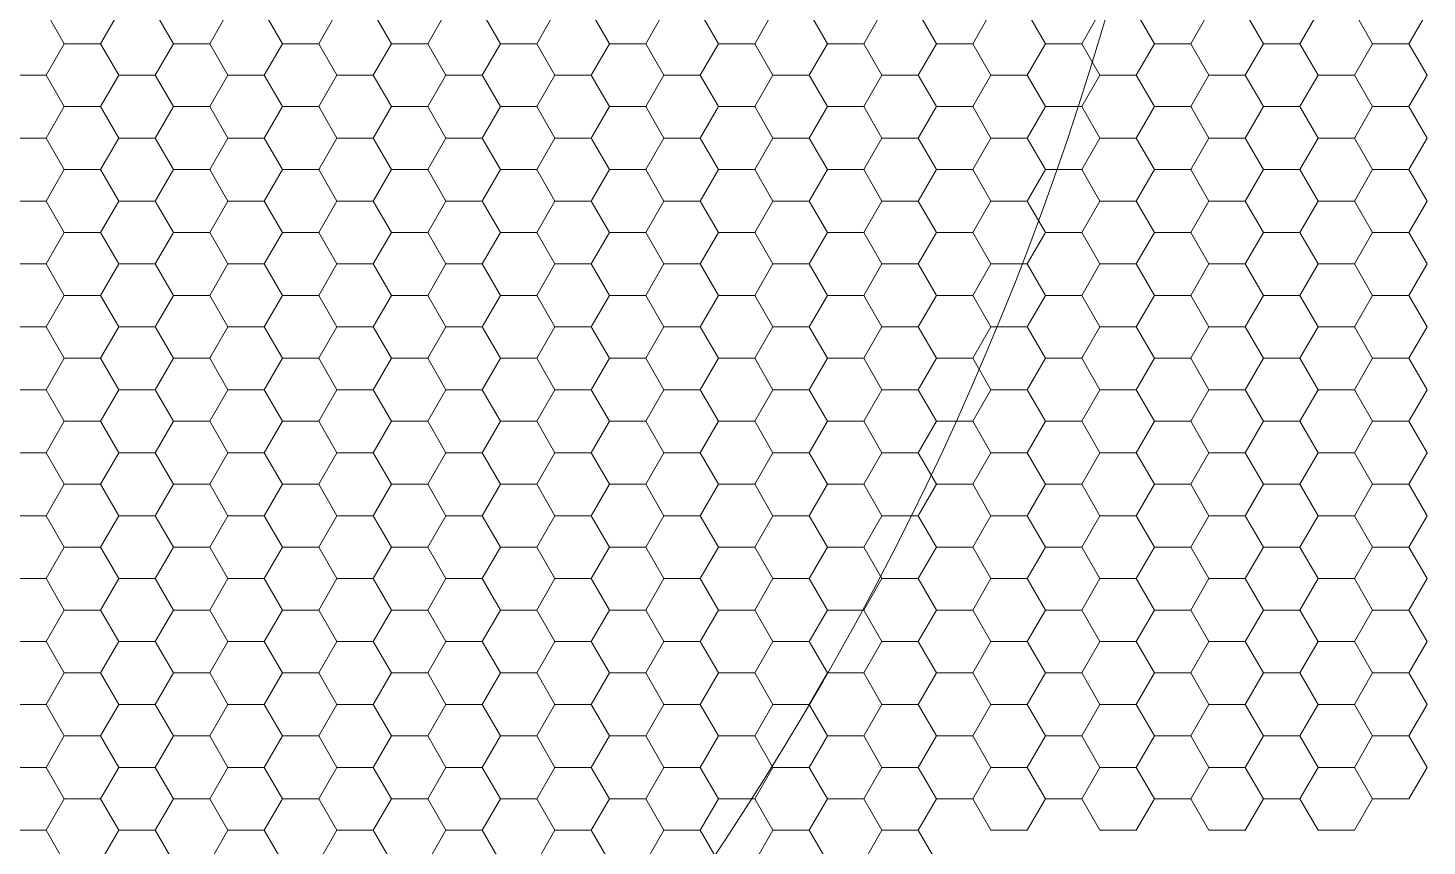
# Model space of a CAD drawing. Header units: inches. Extents: x 59 to 241, y -1 to 185.
# Drawn here: x 201 to 239.5, y 40.27 to 62.79 of the extents above; entities that cross this region are included whole.
import ezdxf

# ---------------------------------------------------------------- set-up
doc = ezdxf.new("R2010")
doc.units = ezdxf.units.IN
doc.header["$MEASUREMENT"] = 0
doc.layers.get('0').update_dxf_attribs({"lineweight": 0})

msp = doc.modelspace()

# ---------------------------------------------------------------- linework, layer by layer
at = {"color": 251, "linetype": 'Continuous', "lineweight": 0, "flags": 128}
for points in [[(203, 64.086), (202, 64.086), (201.5, 63.22), (202, 62.354), (203, 62.354), (203.5, 63.22)], [(206, 64.086), (205, 64.086), (204.5, 63.22), (205, 62.354), (206, 62.354), (206.5, 63.22)], [(209, 64.086), (208, 64.086), (207.5, 63.22), (208, 62.354), (209, 62.354), (209.5, 63.22)], [(212, 64.086), (211, 64.086), (210.5, 63.22), (211, 62.354), (212, 62.354), (212.5, 63.22)], [(215, 64.086), (214, 64.086), (213.5, 63.22), (214, 62.354), (215, 62.354), (215.5, 63.22)], [(218, 64.086), (217, 64.086), (216.5, 63.22), (217, 62.354), (218, 62.354), (218.5, 63.22)], [(221, 64.086), (220, 64.086), (219.5, 63.22), (220, 62.354), (221, 62.354), (221.5, 63.22)], [(224, 64.086), (223, 64.086), (222.5, 63.22), (223, 62.354), (224, 62.354), (224.5, 63.22)], [(227, 64.086), (226, 64.086), (225.5, 63.22), (226, 62.354), (227, 62.354), (227.5, 63.22)], [(230, 64.086), (229, 64.086), (228.5, 63.22), (229, 62.354), (230, 62.354), (230.5, 63.22)], [(233, 64.086), (232, 64.086), (231.5, 63.22), (232, 62.354), (233, 62.354), (233.5, 63.22)], [(236, 64.086), (235, 64.086), (234.5, 63.22), (235, 62.354), (236, 62.354), (236.5, 63.22)], [(239, 64.086), (238, 64.086), (237.5, 63.22), (238, 62.354), (239, 62.354), (239.5, 63.22)], [(201.5, 63.22), (200.5, 63.22), (200, 62.354), (200.5, 61.488), (201.5, 61.488), (202, 62.354)], [(204.5, 63.22), (203.5, 63.22), (203, 62.354), (203.5, 61.488), (204.5, 61.488), (205, 62.354)], [(207.5, 63.22), (206.5, 63.22), (206, 62.354), (206.5, 61.488), (207.5, 61.488), (208, 62.354)], [(210.5, 63.22), (209.5, 63.22), (209, 62.354), (209.5, 61.488), (210.5, 61.488), (211, 62.354)], [(213.5, 63.22), (212.5, 63.22), (212, 62.354), (212.5, 61.488), (213.5, 61.488), (214, 62.354)], [(216.5, 63.22), (215.5, 63.22), (215, 62.354), (215.5, 61.488), (216.5, 61.488), (217, 62.354)], [(219.5, 63.22), (218.5, 63.22), (218, 62.354), (218.5, 61.488), (219.5, 61.488), (220, 62.354)], [(222.5, 63.22), (221.5, 63.22), (221, 62.354), (221.5, 61.488), (222.5, 61.488), (223, 62.354)], [(225.5, 63.22), (224.5, 63.22), (224, 62.354), (224.5, 61.488), (225.5, 61.488), (226, 62.354)], [(228.5, 63.22), (227.5, 63.22), (227, 62.354), (227.5, 61.488), (228.5, 61.488), (229, 62.354)], [(231.5, 63.22), (230.5, 63.22), (230, 62.354), (230.5, 61.488), (231.5, 61.488), (232, 62.354)], [(234.5, 63.22), (233.5, 63.22), (233, 62.354), (233.5, 61.488), (234.5, 61.488), (235, 62.354)], [(237.5, 63.22), (236.5, 63.22), (236, 62.354), (236.5, 61.488), (237.5, 61.488), (238, 62.354)], [(203, 62.354), (202, 62.354), (201.5, 61.488), (202, 60.622), (203, 60.622), (203.5, 61.488)], [(206, 62.354), (205, 62.354), (204.5, 61.488), (205, 60.622), (206, 60.622), (206.5, 61.488)], [(209, 62.354), (208, 62.354), (207.5, 61.488), (208, 60.622), (209, 60.622), (209.5, 61.488)], [(212, 62.354), (211, 62.354), (210.5, 61.488), (211, 60.622), (212, 60.622), (212.5, 61.488)], [(215, 62.354), (214, 62.354), (213.5, 61.488), (214, 60.622), (215, 60.622), (215.5, 61.488)], [(218, 62.354), (217, 62.354), (216.5, 61.488), (217, 60.622), (218, 60.622), (218.5, 61.488)], [(221, 62.354), (220, 62.354), (219.5, 61.488), (220, 60.622), (221, 60.622), (221.5, 61.488)], [(224, 62.354), (223, 62.354), (222.5, 61.488), (223, 60.622), (224, 60.622), (224.5, 61.488)], [(227, 62.354), (226, 62.354), (225.5, 61.488), (226, 60.622), (227, 60.622), (227.5, 61.488)], [(230, 62.354), (229, 62.354), (228.5, 61.488), (229, 60.622), (230, 60.622), (230.5, 61.488)], [(233, 62.354), (232, 62.354), (231.5, 61.488), (232, 60.622), (233, 60.622), (233.5, 61.488)], [(236, 62.354), (235, 62.354), (234.5, 61.488), (235, 60.622), (236, 60.622), (236.5, 61.488)], [(239, 62.354), (238, 62.354), (237.5, 61.488), (238, 60.622), (239, 60.622), (239.5, 61.488)], [(201.5, 61.488), (200.5, 61.488), (200, 60.622), (200.5, 59.756), (201.5, 59.756), (202, 60.622)], [(204.5, 61.488), (203.5, 61.488), (203, 60.622), (203.5, 59.756), (204.5, 59.756), (205, 60.622)], [(207.5, 61.488), (206.5, 61.488), (206, 60.622), (206.5, 59.756), (207.5, 59.756), (208, 60.622)], [(210.5, 61.488), (209.5, 61.488), (209, 60.622), (209.5, 59.756), (210.5, 59.756), (211, 60.622)], [(213.5, 61.488), (212.5, 61.488), (212, 60.622), (212.5, 59.756), (213.5, 59.756), (214, 60.622)], [(216.5, 61.488), (215.5, 61.488), (215, 60.622), (215.5, 59.756), (216.5, 59.756), (217, 60.622)], [(219.5, 61.488), (218.5, 61.488), (218, 60.622), (218.5, 59.756), (219.5, 59.756), (220, 60.622)], [(222.5, 61.488), (221.5, 61.488), (221, 60.622), (221.5, 59.756), (222.5, 59.756), (223, 60.622)], [(225.5, 61.488), (224.5, 61.488), (224, 60.622), (224.5, 59.756), (225.5, 59.756), (226, 60.622)], [(228.5, 61.488), (227.5, 61.488), (227, 60.622), (227.5, 59.756), (228.5, 59.756), (229, 60.622)], [(231.5, 61.488), (230.5, 61.488), (230, 60.622), (230.5, 59.756), (231.5, 59.756), (232, 60.622)], [(234.5, 61.488), (233.5, 61.488), (233, 60.622), (233.5, 59.756), (234.5, 59.756), (235, 60.622)], [(237.5, 61.488), (236.5, 61.488), (236, 60.622), (236.5, 59.756), (237.5, 59.756), (238, 60.622)], [(203, 60.622), (202, 60.622), (201.5, 59.756), (202, 58.89), (203, 58.89), (203.5, 59.756)], [(206, 60.622), (205, 60.622), (204.5, 59.756), (205, 58.89), (206, 58.89), (206.5, 59.756)], [(209, 60.622), (208, 60.622), (207.5, 59.756), (208, 58.89), (209, 58.89), (209.5, 59.756)], [(212, 60.622), (211, 60.622), (210.5, 59.756), (211, 58.89), (212, 58.89), (212.5, 59.756)], [(215, 60.622), (214, 60.622), (213.5, 59.756), (214, 58.89), (215, 58.89), (215.5, 59.756)], [(218, 60.622), (217, 60.622), (216.5, 59.756), (217, 58.89), (218, 58.89), (218.5, 59.756)], [(221, 60.622), (220, 60.622), (219.5, 59.756), (220, 58.89), (221, 58.89), (221.5, 59.756)], [(224, 60.622), (223, 60.622), (222.5, 59.756), (223, 58.89), (224, 58.89), (224.5, 59.756)], [(227, 60.622), (226, 60.622), (225.5, 59.756), (226, 58.89), (227, 58.89), (227.5, 59.756)], [(230, 60.622), (229, 60.622), (228.5, 59.756), (229, 58.89), (230, 58.89), (230.5, 59.756)], [(233, 60.622), (232, 60.622), (231.5, 59.756), (232, 58.89), (233, 58.89), (233.5, 59.756)], [(236, 60.622), (235, 60.622), (234.5, 59.756), (235, 58.89), (236, 58.89), (236.5, 59.756)], [(239, 60.622), (238, 60.622), (237.5, 59.756), (238, 58.89), (239, 58.89), (239.5, 59.756)], [(201.5, 59.756), (200.5, 59.756), (200, 58.89), (200.5, 58.024), (201.5, 58.024), (202, 58.89)], [(204.5, 59.756), (203.5, 59.756), (203, 58.89), (203.5, 58.024), (204.5, 58.024), (205, 58.89)], [(207.5, 59.756), (206.5, 59.756), (206, 58.89), (206.5, 58.024), (207.5, 58.024), (208, 58.89)], [(210.5, 59.756), (209.5, 59.756), (209, 58.89), (209.5, 58.024), (210.5, 58.024), (211, 58.89)], [(213.5, 59.756), (212.5, 59.756), (212, 58.89), (212.5, 58.024), (213.5, 58.024), (214, 58.89)], [(216.5, 59.756), (215.5, 59.756), (215, 58.89), (215.5, 58.024), (216.5, 58.024), (217, 58.89)], [(219.5, 59.756), (218.5, 59.756), (218, 58.89), (218.5, 58.024), (219.5, 58.024), (220, 58.89)], [(222.5, 59.756), (221.5, 59.756), (221, 58.89), (221.5, 58.024), (222.5, 58.024), (223, 58.89)], [(225.5, 59.756), (224.5, 59.756), (224, 58.89), (224.5, 58.024), (225.5, 58.024), (226, 58.89)], [(228.5, 59.756), (227.5, 59.756), (227, 58.89), (227.5, 58.024), (228.5, 58.024), (229, 58.89)], [(231.5, 59.756), (230.5, 59.756), (230, 58.89), (230.5, 58.024), (231.5, 58.024), (232, 58.89)], [(234.5, 59.756), (233.5, 59.756), (233, 58.89), (233.5, 58.024), (234.5, 58.024), (235, 58.89)], [(237.5, 59.756), (236.5, 59.756), (236, 58.89), (236.5, 58.024), (237.5, 58.024), (238, 58.89)], [(203, 58.89), (202, 58.89), (201.5, 58.024), (202, 57.158), (203, 57.158), (203.5, 58.024)], [(206, 58.89), (205, 58.89), (204.5, 58.024), (205, 57.158), (206, 57.158), (206.5, 58.024)], [(209, 58.89), (208, 58.89), (207.5, 58.024), (208, 57.158), (209, 57.158), (209.5, 58.024)], [(212, 58.89), (211, 58.89), (210.5, 58.024), (211, 57.158), (212, 57.158), (212.5, 58.024)], [(215, 58.89), (214, 58.89), (213.5, 58.024), (214, 57.158), (215, 57.158), (215.5, 58.024)], [(218, 58.89), (217, 58.89), (216.5, 58.024), (217, 57.158), (218, 57.158), (218.5, 58.024)], [(221, 58.89), (220, 58.89), (219.5, 58.024), (220, 57.158), (221, 57.158), (221.5, 58.024)], [(224, 58.89), (223, 58.89), (222.5, 58.024), (223, 57.158), (224, 57.158), (224.5, 58.024)], [(227, 58.89), (226, 58.89), (225.5, 58.024), (226, 57.158), (227, 57.158), (227.5, 58.024)], [(230, 58.89), (229, 58.89), (228.5, 58.024), (229, 57.158), (230, 57.158), (230.5, 58.024)], [(233, 58.89), (232, 58.89), (231.5, 58.024), (232, 57.158), (233, 57.158), (233.5, 58.024)], [(236, 58.89), (235, 58.89), (234.5, 58.024), (235, 57.158), (236, 57.158), (236.5, 58.024)], [(239, 58.89), (238, 58.89), (237.5, 58.024), (238, 57.158), (239, 57.158), (239.5, 58.024)], [(201.5, 58.024), (200.5, 58.024), (200, 57.158), (200.5, 56.292), (201.5, 56.292), (202, 57.158)], [(204.5, 58.024), (203.5, 58.024), (203, 57.158), (203.5, 56.292), (204.5, 56.292), (205, 57.158)], [(207.5, 58.024), (206.5, 58.024), (206, 57.158), (206.5, 56.292), (207.5, 56.292), (208, 57.158)], [(210.5, 58.024), (209.5, 58.024), (209, 57.158), (209.5, 56.292), (210.5, 56.292), (211, 57.158)], [(213.5, 58.024), (212.5, 58.024), (212, 57.158), (212.5, 56.292), (213.5, 56.292), (214, 57.158)], [(216.5, 58.024), (215.5, 58.024), (215, 57.158), (215.5, 56.292), (216.5, 56.292), (217, 57.158)], [(219.5, 58.024), (218.5, 58.024), (218, 57.158), (218.5, 56.292), (219.5, 56.292), (220, 57.158)], [(222.5, 58.024), (221.5, 58.024), (221, 57.158), (221.5, 56.292), (222.5, 56.292), (223, 57.158)], [(225.5, 58.024), (224.5, 58.024), (224, 57.158), (224.5, 56.292), (225.5, 56.292), (226, 57.158)], [(228.5, 58.024), (227.5, 58.024), (227, 57.158), (227.5, 56.292), (228.5, 56.292), (229, 57.158)], [(231.5, 58.024), (230.5, 58.024), (230, 57.158), (230.5, 56.292), (231.5, 56.292), (232, 57.158)], [(234.5, 58.024), (233.5, 58.024), (233, 57.158), (233.5, 56.292), (234.5, 56.292), (235, 57.158)], [(237.5, 58.024), (236.5, 58.024), (236, 57.158), (236.5, 56.292), (237.5, 56.292), (238, 57.158)], [(203, 57.158), (202, 57.158), (201.5, 56.292), (202, 55.426), (203, 55.426), (203.5, 56.292)], [(206, 57.158), (205, 57.158), (204.5, 56.292), (205, 55.426), (206, 55.426), (206.5, 56.292)], [(209, 57.158), (208, 57.158), (207.5, 56.292), (208, 55.426), (209, 55.426), (209.5, 56.292)], [(212, 57.158), (211, 57.158), (210.5, 56.292), (211, 55.426), (212, 55.426), (212.5, 56.292)], [(215, 57.158), (214, 57.158), (213.5, 56.292), (214, 55.426), (215, 55.426), (215.5, 56.292)], [(218, 57.158), (217, 57.158), (216.5, 56.292), (217, 55.426), (218, 55.426), (218.5, 56.292)], [(221, 57.158), (220, 57.158), (219.5, 56.292), (220, 55.426), (221, 55.426), (221.5, 56.292)], [(224, 57.158), (223, 57.158), (222.5, 56.292), (223, 55.426), (224, 55.426), (224.5, 56.292)], [(227, 57.158), (226, 57.158), (225.5, 56.292), (226, 55.426), (227, 55.426), (227.5, 56.292)], [(230, 57.158), (229, 57.158), (228.5, 56.292), (229, 55.426), (230, 55.426), (230.5, 56.292)], [(233, 57.158), (232, 57.158), (231.5, 56.292), (232, 55.426), (233, 55.426), (233.5, 56.292)], [(236, 57.158), (235, 57.158), (234.5, 56.292), (235, 55.426), (236, 55.426), (236.5, 56.292)], [(239, 57.158), (238, 57.158), (237.5, 56.292), (238, 55.426), (239, 55.426), (239.5, 56.292)], [(201.5, 56.292), (200.5, 56.292), (200, 55.426), (200.5, 54.56), (201.5, 54.56), (202, 55.426)], [(204.5, 56.292), (203.5, 56.292), (203, 55.426), (203.5, 54.56), (204.5, 54.56), (205, 55.426)], [(207.5, 56.292), (206.5, 56.292), (206, 55.426), (206.5, 54.56), (207.5, 54.56), (208, 55.426)], [(210.5, 56.292), (209.5, 56.292), (209, 55.426), (209.5, 54.56), (210.5, 54.56), (211, 55.426)], [(213.5, 56.292), (212.5, 56.292), (212, 55.426), (212.5, 54.56), (213.5, 54.56), (214, 55.426)], [(216.5, 56.292), (215.5, 56.292), (215, 55.426), (215.5, 54.56), (216.5, 54.56), (217, 55.426)], [(219.5, 56.292), (218.5, 56.292), (218, 55.426), (218.5, 54.56), (219.5, 54.56), (220, 55.426)], [(222.5, 56.292), (221.5, 56.292), (221, 55.426), (221.5, 54.56), (222.5, 54.56), (223, 55.426)], [(225.5, 56.292), (224.5, 56.292), (224, 55.426), (224.5, 54.56), (225.5, 54.56), (226, 55.426)], [(228.5, 56.292), (227.5, 56.292), (227, 55.426), (227.5, 54.56), (228.5, 54.56), (229, 55.426)], [(231.5, 56.292), (230.5, 56.292), (230, 55.426), (230.5, 54.56), (231.5, 54.56), (232, 55.426)], [(234.5, 56.292), (233.5, 56.292), (233, 55.426), (233.5, 54.56), (234.5, 54.56), (235, 55.426)], [(237.5, 56.292), (236.5, 56.292), (236, 55.426), (236.5, 54.56), (237.5, 54.56), (238, 55.426)], [(203, 55.426), (202, 55.426), (201.5, 54.56), (202, 53.694), (203, 53.694), (203.5, 54.56)], [(206, 55.426), (205, 55.426), (204.5, 54.56), (205, 53.694), (206, 53.694), (206.5, 54.56)], [(209, 55.426), (208, 55.426), (207.5, 54.56), (208, 53.694), (209, 53.694), (209.5, 54.56)], [(212, 55.426), (211, 55.426), (210.5, 54.56), (211, 53.694), (212, 53.694), (212.5, 54.56)], [(215, 55.426), (214, 55.426), (213.5, 54.56), (214, 53.694), (215, 53.694), (215.5, 54.56)], [(218, 55.426), (217, 55.426), (216.5, 54.56), (217, 53.694), (218, 53.694), (218.5, 54.56)], [(221, 55.426), (220, 55.426), (219.5, 54.56), (220, 53.694), (221, 53.694), (221.5, 54.56)], [(224, 55.426), (223, 55.426), (222.5, 54.56), (223, 53.694), (224, 53.694), (224.5, 54.56)], [(227, 55.426), (226, 55.426), (225.5, 54.56), (226, 53.694), (227, 53.694), (227.5, 54.56)], [(230, 55.426), (229, 55.426), (228.5, 54.56), (229, 53.694), (230, 53.694), (230.5, 54.56)], [(233, 55.426), (232, 55.426), (231.5, 54.56), (232, 53.694), (233, 53.694), (233.5, 54.56)], [(236, 55.426), (235, 55.426), (234.5, 54.56), (235, 53.694), (236, 53.694), (236.5, 54.56)], [(239, 55.426), (238, 55.426), (237.5, 54.56), (238, 53.694), (239, 53.694), (239.5, 54.56)], [(201.5, 54.56), (200.5, 54.56), (200, 53.694), (200.5, 52.828), (201.5, 52.828), (202, 53.694)], [(204.5, 54.56), (203.5, 54.56), (203, 53.694), (203.5, 52.828), (204.5, 52.828), (205, 53.694)], [(207.5, 54.56), (206.5, 54.56), (206, 53.694), (206.5, 52.828), (207.5, 52.828), (208, 53.694)], [(210.5, 54.56), (209.5, 54.56), (209, 53.694), (209.5, 52.828), (210.5, 52.828), (211, 53.694)], [(213.5, 54.56), (212.5, 54.56), (212, 53.694), (212.5, 52.828), (213.5, 52.828), (214, 53.694)], [(216.5, 54.56), (215.5, 54.56), (215, 53.694), (215.5, 52.828), (216.5, 52.828), (217, 53.694)], [(219.5, 54.56), (218.5, 54.56), (218, 53.694), (218.5, 52.828), (219.5, 52.828), (220, 53.694)], [(222.5, 54.56), (221.5, 54.56), (221, 53.694), (221.5, 52.828), (222.5, 52.828), (223, 53.694)], [(225.5, 54.56), (224.5, 54.56), (224, 53.694), (224.5, 52.828), (225.5, 52.828), (226, 53.694)], [(228.5, 54.56), (227.5, 54.56), (227, 53.694), (227.5, 52.828), (228.5, 52.828), (229, 53.694)], [(231.5, 54.56), (230.5, 54.56), (230, 53.694), (230.5, 52.828), (231.5, 52.828), (232, 53.694)], [(234.5, 54.56), (233.5, 54.56), (233, 53.694), (233.5, 52.828), (234.5, 52.828), (235, 53.694)], [(237.5, 54.56), (236.5, 54.56), (236, 53.694), (236.5, 52.828), (237.5, 52.828), (238, 53.694)], [(203, 53.694), (202, 53.694), (201.5, 52.828), (202, 51.962), (203, 51.962), (203.5, 52.828)], [(206, 53.694), (205, 53.694), (204.5, 52.828), (205, 51.962), (206, 51.962), (206.5, 52.828)], [(209, 53.694), (208, 53.694), (207.5, 52.828), (208, 51.962), (209, 51.962), (209.5, 52.828)], [(212, 53.694), (211, 53.694), (210.5, 52.828), (211, 51.962), (212, 51.962), (212.5, 52.828)], [(215, 53.694), (214, 53.694), (213.5, 52.828), (214, 51.962), (215, 51.962), (215.5, 52.828)], [(218, 53.694), (217, 53.694), (216.5, 52.828), (217, 51.962), (218, 51.962), (218.5, 52.828)], [(221, 53.694), (220, 53.694), (219.5, 52.828), (220, 51.962), (221, 51.962), (221.5, 52.828)], [(224, 53.694), (223, 53.694), (222.5, 52.828), (223, 51.962), (224, 51.962), (224.5, 52.828)], [(227, 53.694), (226, 53.694), (225.5, 52.828), (226, 51.962), (227, 51.962), (227.5, 52.828)], [(230, 53.694), (229, 53.694), (228.5, 52.828), (229, 51.962), (230, 51.962), (230.5, 52.828)], [(233, 53.694), (232, 53.694), (231.5, 52.828), (232, 51.962), (233, 51.962), (233.5, 52.828)], [(236, 53.694), (235, 53.694), (234.5, 52.828), (235, 51.962), (236, 51.962), (236.5, 52.828)], [(239, 53.694), (238, 53.694), (237.5, 52.828), (238, 51.962), (239, 51.962), (239.5, 52.828)], [(201.5, 52.828), (200.5, 52.828), (200, 51.962), (200.5, 51.095), (201.5, 51.095), (202, 51.962)], [(204.5, 52.828), (203.5, 52.828), (203, 51.962), (203.5, 51.095), (204.5, 51.095), (205, 51.962)], [(207.5, 52.828), (206.5, 52.828), (206, 51.962), (206.5, 51.095), (207.5, 51.095), (208, 51.962)], [(210.5, 52.828), (209.5, 52.828), (209, 51.962), (209.5, 51.095), (210.5, 51.095), (211, 51.962)], [(213.5, 52.828), (212.5, 52.828), (212, 51.962), (212.5, 51.095), (213.5, 51.095), (214, 51.962)], [(216.5, 52.828), (215.5, 52.828), (215, 51.962), (215.5, 51.095), (216.5, 51.095), (217, 51.962)], [(219.5, 52.828), (218.5, 52.828), (218, 51.962), (218.5, 51.095), (219.5, 51.095), (220, 51.962)], [(222.5, 52.828), (221.5, 52.828), (221, 51.962), (221.5, 51.095), (222.5, 51.095), (223, 51.962)], [(225.5, 52.828), (224.5, 52.828), (224, 51.962), (224.5, 51.095), (225.5, 51.095), (226, 51.962)], [(228.5, 52.828), (227.5, 52.828), (227, 51.962), (227.5, 51.095), (228.5, 51.095), (229, 51.962)], [(231.5, 52.828), (230.5, 52.828), (230, 51.962), (230.5, 51.095), (231.5, 51.095), (232, 51.962)], [(234.5, 52.828), (233.5, 52.828), (233, 51.962), (233.5, 51.095), (234.5, 51.095), (235, 51.962)], [(237.5, 52.828), (236.5, 52.828), (236, 51.962), (236.5, 51.095), (237.5, 51.095), (238, 51.962)], [(203, 51.962), (202, 51.962), (201.5, 51.095), (202, 50.229), (203, 50.229), (203.5, 51.095)], [(206, 51.962), (205, 51.962), (204.5, 51.095), (205, 50.229), (206, 50.229), (206.5, 51.095)], [(209, 51.962), (208, 51.962), (207.5, 51.095), (208, 50.229), (209, 50.229), (209.5, 51.095)], [(212, 51.962), (211, 51.962), (210.5, 51.095), (211, 50.229), (212, 50.229), (212.5, 51.095)], [(215, 51.962), (214, 51.962), (213.5, 51.095), (214, 50.229), (215, 50.229), (215.5, 51.095)], [(218, 51.962), (217, 51.962), (216.5, 51.095), (217, 50.229), (218, 50.229), (218.5, 51.095)], [(221, 51.962), (220, 51.962), (219.5, 51.095), (220, 50.229), (221, 50.229), (221.5, 51.095)], [(224, 51.962), (223, 51.962), (222.5, 51.095), (223, 50.229), (224, 50.229), (224.5, 51.095)], [(227, 51.962), (226, 51.962), (225.5, 51.095), (226, 50.229), (227, 50.229), (227.5, 51.095)], [(230, 51.962), (229, 51.962), (228.5, 51.095), (229, 50.229), (230, 50.229), (230.5, 51.095)], [(233, 51.962), (232, 51.962), (231.5, 51.095), (232, 50.229), (233, 50.229), (233.5, 51.095)], [(236, 51.962), (235, 51.962), (234.5, 51.095), (235, 50.229), (236, 50.229), (236.5, 51.095)], [(239, 51.962), (238, 51.962), (237.5, 51.095), (238, 50.229), (239, 50.229), (239.5, 51.095)], [(201.5, 51.095), (200.5, 51.095), (200, 50.229), (200.5, 49.363), (201.5, 49.363), (202, 50.229)], [(204.5, 51.095), (203.5, 51.095), (203, 50.229), (203.5, 49.363), (204.5, 49.363), (205, 50.229)], [(207.5, 51.095), (206.5, 51.095), (206, 50.229), (206.5, 49.363), (207.5, 49.363), (208, 50.229)], [(210.5, 51.095), (209.5, 51.095), (209, 50.229), (209.5, 49.363), (210.5, 49.363), (211, 50.229)], [(213.5, 51.095), (212.5, 51.095), (212, 50.229), (212.5, 49.363), (213.5, 49.363), (214, 50.229)], [(216.5, 51.095), (215.5, 51.095), (215, 50.229), (215.5, 49.363), (216.5, 49.363), (217, 50.229)], [(219.5, 51.095), (218.5, 51.095), (218, 50.229), (218.5, 49.363), (219.5, 49.363), (220, 50.229)], [(222.5, 51.095), (221.5, 51.095), (221, 50.229), (221.5, 49.363), (222.5, 49.363), (223, 50.229)], [(225.5, 51.095), (224.5, 51.095), (224, 50.229), (224.5, 49.363), (225.5, 49.363), (226, 50.229)], [(228.5, 51.095), (227.5, 51.095), (227, 50.229), (227.5, 49.363), (228.5, 49.363), (229, 50.229)], [(231.5, 51.095), (230.5, 51.095), (230, 50.229), (230.5, 49.363), (231.5, 49.363), (232, 50.229)], [(234.5, 51.095), (233.5, 51.095), (233, 50.229), (233.5, 49.363), (234.5, 49.363), (235, 50.229)], [(237.5, 51.095), (236.5, 51.095), (236, 50.229), (236.5, 49.363), (237.5, 49.363), (238, 50.229)], [(203, 50.229), (202, 50.229), (201.5, 49.363), (202, 48.497), (203, 48.497), (203.5, 49.363)], [(206, 50.229), (205, 50.229), (204.5, 49.363), (205, 48.497), (206, 48.497), (206.5, 49.363)], [(209, 50.229), (208, 50.229), (207.5, 49.363), (208, 48.497), (209, 48.497), (209.5, 49.363)], [(212, 50.229), (211, 50.229), (210.5, 49.363), (211, 48.497), (212, 48.497), (212.5, 49.363)], [(215, 50.229), (214, 50.229), (213.5, 49.363), (214, 48.497), (215, 48.497), (215.5, 49.363)], [(218, 50.229), (217, 50.229), (216.5, 49.363), (217, 48.497), (218, 48.497), (218.5, 49.363)], [(221, 50.229), (220, 50.229), (219.5, 49.363), (220, 48.497), (221, 48.497), (221.5, 49.363)], [(224, 50.229), (223, 50.229), (222.5, 49.363), (223, 48.497), (224, 48.497), (224.5, 49.363)], [(227, 50.229), (226, 50.229), (225.5, 49.363), (226, 48.497), (227, 48.497), (227.5, 49.363)], [(230, 50.229), (229, 50.229), (228.5, 49.363), (229, 48.497), (230, 48.497), (230.5, 49.363)], [(233, 50.229), (232, 50.229), (231.5, 49.363), (232, 48.497), (233, 48.497), (233.5, 49.363)], [(236, 50.229), (235, 50.229), (234.5, 49.363), (235, 48.497), (236, 48.497), (236.5, 49.363)], [(239, 50.229), (238, 50.229), (237.5, 49.363), (238, 48.497), (239, 48.497), (239.5, 49.363)], [(201.5, 49.363), (200.5, 49.363), (200, 48.497), (200.5, 47.631), (201.5, 47.631), (202, 48.497)], [(204.5, 49.363), (203.5, 49.363), (203, 48.497), (203.5, 47.631), (204.5, 47.631), (205, 48.497)], [(207.5, 49.363), (206.5, 49.363), (206, 48.497), (206.5, 47.631), (207.5, 47.631), (208, 48.497)], [(210.5, 49.363), (209.5, 49.363), (209, 48.497), (209.5, 47.631), (210.5, 47.631), (211, 48.497)], [(213.5, 49.363), (212.5, 49.363), (212, 48.497), (212.5, 47.631), (213.5, 47.631), (214, 48.497)], [(216.5, 49.363), (215.5, 49.363), (215, 48.497), (215.5, 47.631), (216.5, 47.631), (217, 48.497)], [(219.5, 49.363), (218.5, 49.363), (218, 48.497), (218.5, 47.631), (219.5, 47.631), (220, 48.497)], [(222.5, 49.363), (221.5, 49.363), (221, 48.497), (221.5, 47.631), (222.5, 47.631), (223, 48.497)], [(225.5, 49.363), (224.5, 49.363), (224, 48.497), (224.5, 47.631), (225.5, 47.631), (226, 48.497)], [(228.5, 49.363), (227.5, 49.363), (227, 48.497), (227.5, 47.631), (228.5, 47.631), (229, 48.497)], [(231.5, 49.363), (230.5, 49.363), (230, 48.497), (230.5, 47.631), (231.5, 47.631), (232, 48.497)], [(234.5, 49.363), (233.5, 49.363), (233, 48.497), (233.5, 47.631), (234.5, 47.631), (235, 48.497)], [(237.5, 49.363), (236.5, 49.363), (236, 48.497), (236.5, 47.631), (237.5, 47.631), (238, 48.497)], [(203, 48.497), (202, 48.497), (201.5, 47.631), (202, 46.765), (203, 46.765), (203.5, 47.631)], [(206, 48.497), (205, 48.497), (204.5, 47.631), (205, 46.765), (206, 46.765), (206.5, 47.631)], [(209, 48.497), (208, 48.497), (207.5, 47.631), (208, 46.765), (209, 46.765), (209.5, 47.631)], [(212, 48.497), (211, 48.497), (210.5, 47.631), (211, 46.765), (212, 46.765), (212.5, 47.631)], [(215, 48.497), (214, 48.497), (213.5, 47.631), (214, 46.765), (215, 46.765), (215.5, 47.631)], [(218, 48.497), (217, 48.497), (216.5, 47.631), (217, 46.765), (218, 46.765), (218.5, 47.631)], [(221, 48.497), (220, 48.497), (219.5, 47.631), (220, 46.765), (221, 46.765), (221.5, 47.631)], [(224, 48.497), (223, 48.497), (222.5, 47.631), (223, 46.765), (224, 46.765), (224.5, 47.631)], [(227, 48.497), (226, 48.497), (225.5, 47.631), (226, 46.765), (227, 46.765), (227.5, 47.631)], [(230, 48.497), (229, 48.497), (228.5, 47.631), (229, 46.765), (230, 46.765), (230.5, 47.631)], [(233, 48.497), (232, 48.497), (231.5, 47.631), (232, 46.765), (233, 46.765), (233.5, 47.631)], [(236, 48.497), (235, 48.497), (234.5, 47.631), (235, 46.765), (236, 46.765), (236.5, 47.631)], [(239, 48.497), (238, 48.497), (237.5, 47.631), (238, 46.765), (239, 46.765), (239.5, 47.631)], [(201.5, 47.631), (200.5, 47.631), (200, 46.765), (200.5, 45.899), (201.5, 45.899), (202, 46.765)], [(204.5, 47.631), (203.5, 47.631), (203, 46.765), (203.5, 45.899), (204.5, 45.899), (205, 46.765)], [(207.5, 47.631), (206.5, 47.631), (206, 46.765), (206.5, 45.899), (207.5, 45.899), (208, 46.765)], [(210.5, 47.631), (209.5, 47.631), (209, 46.765), (209.5, 45.899), (210.5, 45.899), (211, 46.765)], [(213.5, 47.631), (212.5, 47.631), (212, 46.765), (212.5, 45.899), (213.5, 45.899), (214, 46.765)], [(216.5, 47.631), (215.5, 47.631), (215, 46.765), (215.5, 45.899), (216.5, 45.899), (217, 46.765)], [(219.5, 47.631), (218.5, 47.631), (218, 46.765), (218.5, 45.899), (219.5, 45.899), (220, 46.765)], [(222.5, 47.631), (221.5, 47.631), (221, 46.765), (221.5, 45.899), (222.5, 45.899), (223, 46.765)], [(225.5, 47.631), (224.5, 47.631), (224, 46.765), (224.5, 45.899), (225.5, 45.899), (226, 46.765)], [(228.5, 47.631), (227.5, 47.631), (227, 46.765), (227.5, 45.899), (228.5, 45.899), (229, 46.765)], [(231.5, 47.631), (230.5, 47.631), (230, 46.765), (230.5, 45.899), (231.5, 45.899), (232, 46.765)], [(234.5, 47.631), (233.5, 47.631), (233, 46.765), (233.5, 45.899), (234.5, 45.899), (235, 46.765)], [(237.5, 47.631), (236.5, 47.631), (236, 46.765), (236.5, 45.899), (237.5, 45.899), (238, 46.765)], [(203, 46.765), (202, 46.765), (201.5, 45.899), (202, 45.033), (203, 45.033), (203.5, 45.899)], [(206, 46.765), (205, 46.765), (204.5, 45.899), (205, 45.033), (206, 45.033), (206.5, 45.899)], [(209, 46.765), (208, 46.765), (207.5, 45.899), (208, 45.033), (209, 45.033), (209.5, 45.899)], [(212, 46.765), (211, 46.765), (210.5, 45.899), (211, 45.033), (212, 45.033), (212.5, 45.899)], [(215, 46.765), (214, 46.765), (213.5, 45.899), (214, 45.033), (215, 45.033), (215.5, 45.899)], [(218, 46.765), (217, 46.765), (216.5, 45.899), (217, 45.033), (218, 45.033), (218.5, 45.899)], [(221, 46.765), (220, 46.765), (219.5, 45.899), (220, 45.033), (221, 45.033), (221.5, 45.899)], [(224, 46.765), (223, 46.765), (222.5, 45.899), (223, 45.033), (224, 45.033), (224.5, 45.899)], [(227, 46.765), (226, 46.765), (225.5, 45.899), (226, 45.033), (227, 45.033), (227.5, 45.899)], [(230, 46.765), (229, 46.765), (228.5, 45.899), (229, 45.033), (230, 45.033), (230.5, 45.899)], [(233, 46.765), (232, 46.765), (231.5, 45.899), (232, 45.033), (233, 45.033), (233.5, 45.899)], [(236, 46.765), (235, 46.765), (234.5, 45.899), (235, 45.033), (236, 45.033), (236.5, 45.899)], [(239, 46.765), (238, 46.765), (237.5, 45.899), (238, 45.033), (239, 45.033), (239.5, 45.899)], [(201.5, 45.899), (200.5, 45.899), (200, 45.033), (200.5, 44.167), (201.5, 44.167), (202, 45.033)], [(204.5, 45.899), (203.5, 45.899), (203, 45.033), (203.5, 44.167), (204.5, 44.167), (205, 45.033)], [(207.5, 45.899), (206.5, 45.899), (206, 45.033), (206.5, 44.167), (207.5, 44.167), (208, 45.033)], [(210.5, 45.899), (209.5, 45.899), (209, 45.033), (209.5, 44.167), (210.5, 44.167), (211, 45.033)], [(213.5, 45.899), (212.5, 45.899), (212, 45.033), (212.5, 44.167), (213.5, 44.167), (214, 45.033)], [(216.5, 45.899), (215.5, 45.899), (215, 45.033), (215.5, 44.167), (216.5, 44.167), (217, 45.033)], [(219.5, 45.899), (218.5, 45.899), (218, 45.033), (218.5, 44.167), (219.5, 44.167), (220, 45.033)], [(222.5, 45.899), (221.5, 45.899), (221, 45.033), (221.5, 44.167), (222.5, 44.167), (223, 45.033)], [(225.5, 45.899), (224.5, 45.899), (224, 45.033), (224.5, 44.167), (225.5, 44.167), (226, 45.033)], [(228.5, 45.899), (227.5, 45.899), (227, 45.033), (227.5, 44.167), (228.5, 44.167), (229, 45.033)], [(231.5, 45.899), (230.5, 45.899), (230, 45.033), (230.5, 44.167), (231.5, 44.167), (232, 45.033)], [(234.5, 45.899), (233.5, 45.899), (233, 45.033), (233.5, 44.167), (234.5, 44.167), (235, 45.033)], [(237.5, 45.899), (236.5, 45.899), (236, 45.033), (236.5, 44.167), (237.5, 44.167), (238, 45.033)], [(203, 45.033), (202, 45.033), (201.5, 44.167), (202, 43.301), (203, 43.301), (203.5, 44.167)], [(206, 45.033), (205, 45.033), (204.5, 44.167), (205, 43.301), (206, 43.301), (206.5, 44.167)], [(209, 45.033), (208, 45.033), (207.5, 44.167), (208, 43.301), (209, 43.301), (209.5, 44.167)], [(212, 45.033), (211, 45.033), (210.5, 44.167), (211, 43.301), (212, 43.301), (212.5, 44.167)], [(215, 45.033), (214, 45.033), (213.5, 44.167), (214, 43.301), (215, 43.301), (215.5, 44.167)], [(218, 45.033), (217, 45.033), (216.5, 44.167), (217, 43.301), (218, 43.301), (218.5, 44.167)], [(221, 45.033), (220, 45.033), (219.5, 44.167), (220, 43.301), (221, 43.301), (221.5, 44.167)], [(224, 45.033), (223, 45.033), (222.5, 44.167), (223, 43.301), (224, 43.301), (224.5, 44.167)], [(227, 45.033), (226, 45.033), (225.5, 44.167), (226, 43.301), (227, 43.301), (227.5, 44.167)], [(230, 45.033), (229, 45.033), (228.5, 44.167), (229, 43.301), (230, 43.301), (230.5, 44.167)], [(233, 45.033), (232, 45.033), (231.5, 44.167), (232, 43.301), (233, 43.301), (233.5, 44.167)], [(236, 45.033), (235, 45.033), (234.5, 44.167), (235, 43.301), (236, 43.301), (236.5, 44.167)], [(239, 45.033), (238, 45.033), (237.5, 44.167), (238, 43.301), (239, 43.301), (239.5, 44.167)], [(201.5, 44.167), (200.5, 44.167), (200, 43.301), (200.5, 42.435), (201.5, 42.435), (202, 43.301)], [(204.5, 44.167), (203.5, 44.167), (203, 43.301), (203.5, 42.435), (204.5, 42.435), (205, 43.301)], [(207.5, 44.167), (206.5, 44.167), (206, 43.301), (206.5, 42.435), (207.5, 42.435), (208, 43.301)], [(210.5, 44.167), (209.5, 44.167), (209, 43.301), (209.5, 42.435), (210.5, 42.435), (211, 43.301)], [(213.5, 44.167), (212.5, 44.167), (212, 43.301), (212.5, 42.435), (213.5, 42.435), (214, 43.301)], [(216.5, 44.167), (215.5, 44.167), (215, 43.301), (215.5, 42.435), (216.5, 42.435), (217, 43.301)], [(219.5, 44.167), (218.5, 44.167), (218, 43.301), (218.5, 42.435), (219.5, 42.435), (220, 43.301)], [(222.5, 44.167), (221.5, 44.167), (221, 43.301), (221.5, 42.435), (222.5, 42.435), (223, 43.301)], [(225.5, 44.167), (224.5, 44.167), (224, 43.301), (224.5, 42.435), (225.5, 42.435), (226, 43.301)], [(228.5, 44.167), (227.5, 44.167), (227, 43.301), (227.5, 42.435), (228.5, 42.435), (229, 43.301)], [(231.5, 44.167), (230.5, 44.167), (230, 43.301), (230.5, 42.435), (231.5, 42.435), (232, 43.301)], [(234.5, 44.167), (233.5, 44.167), (233, 43.301), (233.5, 42.435), (234.5, 42.435), (235, 43.301)], [(237.5, 44.167), (236.5, 44.167), (236, 43.301), (236.5, 42.435), (237.5, 42.435), (238, 43.301)], [(203, 43.301), (202, 43.301), (201.5, 42.435), (202, 41.569), (203, 41.569), (203.5, 42.435)], [(206, 43.301), (205, 43.301), (204.5, 42.435), (205, 41.569), (206, 41.569), (206.5, 42.435)], [(209, 43.301), (208, 43.301), (207.5, 42.435), (208, 41.569), (209, 41.569), (209.5, 42.435)], [(212, 43.301), (211, 43.301), (210.5, 42.435), (211, 41.569), (212, 41.569), (212.5, 42.435)], [(215, 43.301), (214, 43.301), (213.5, 42.435), (214, 41.569), (215, 41.569), (215.5, 42.435)], [(218, 43.301), (217, 43.301), (216.5, 42.435), (217, 41.569), (218, 41.569), (218.5, 42.435)], [(221, 43.301), (220, 43.301), (219.5, 42.435), (220, 41.569), (221, 41.569), (221.5, 42.435)], [(224, 43.301), (223, 43.301), (222.5, 42.435), (223, 41.569), (224, 41.569), (224.5, 42.435)], [(227, 43.301), (226, 43.301), (225.5, 42.435), (226, 41.569), (227, 41.569), (227.5, 42.435)], [(230, 43.301), (229, 43.301), (228.5, 42.435), (229, 41.569), (230, 41.569), (230.5, 42.435)], [(233, 43.301), (232, 43.301), (231.5, 42.435), (232, 41.569), (233, 41.569), (233.5, 42.435)], [(236, 43.301), (235, 43.301), (234.5, 42.435), (235, 41.569), (236, 41.569), (236.5, 42.435)], [(239, 43.301), (238, 43.301), (237.5, 42.435), (238, 41.569), (239, 41.569), (239.5, 42.435)], [(201.5, 42.435), (200.5, 42.435), (200, 41.569), (200.5, 40.703), (201.5, 40.703), (202, 41.569)], [(204.5, 42.435), (203.5, 42.435), (203, 41.569), (203.5, 40.703), (204.5, 40.703), (205, 41.569)], [(207.5, 42.435), (206.5, 42.435), (206, 41.569), (206.5, 40.703), (207.5, 40.703), (208, 41.569)], [(210.5, 42.435), (209.5, 42.435), (209, 41.569), (209.5, 40.703), (210.5, 40.703), (211, 41.569)], [(213.5, 42.435), (212.5, 42.435), (212, 41.569), (212.5, 40.703), (213.5, 40.703), (214, 41.569)], [(216.5, 42.435), (215.5, 42.435), (215, 41.569), (215.5, 40.703), (216.5, 40.703), (217, 41.569)], [(219.5, 42.435), (218.5, 42.435), (218, 41.569), (218.5, 40.703), (219.5, 40.703), (220, 41.569)], [(222.5, 42.435), (221.5, 42.435), (221, 41.569), (221.5, 40.703), (222.5, 40.703), (223, 41.569)], [(225.5, 42.435), (224.5, 42.435), (224, 41.569), (224.5, 40.703), (225.5, 40.703), (226, 41.569)], [(228.5, 42.435), (227.5, 42.435), (227, 41.569), (227.5, 40.703), (228.5, 40.703), (229, 41.569)], [(231.5, 42.435), (230.5, 42.435), (230, 41.569), (230.5, 40.703), (231.5, 40.703), (232, 41.569)], [(234.5, 42.435), (233.5, 42.435), (233, 41.569), (233.5, 40.703), (234.5, 40.703), (235, 41.569)], [(237.5, 42.435), (236.5, 42.435), (236, 41.569), (236.5, 40.703), (237.5, 40.703), (238, 41.569)], [(203, 41.569), (202, 41.569), (201.5, 40.703), (202, 39.837), (203, 39.837), (203.5, 40.703)], [(206, 41.569), (205, 41.569), (204.5, 40.703), (205, 39.837), (206, 39.837), (206.5, 40.703)], [(209, 41.569), (208, 41.569), (207.5, 40.703), (208, 39.837), (209, 39.837), (209.5, 40.703)], [(212, 41.569), (211, 41.569), (210.5, 40.703), (211, 39.837), (212, 39.837), (212.5, 40.703)], [(215, 41.569), (214, 41.569), (213.5, 40.703), (214, 39.837), (215, 39.837), (215.5, 40.703)], [(218, 41.569), (217, 41.569), (216.5, 40.703), (217, 39.837), (218, 39.837), (218.5, 40.703)], [(221, 41.569), (220, 41.569), (219.5, 40.703), (220, 39.837), (221, 39.837), (221.5, 40.703)], [(224, 41.569), (223, 41.569), (222.5, 40.703), (223, 39.837), (224, 39.837), (224.5, 40.703)], [(201.5, 40.703), (200.5, 40.703), (200, 39.837), (200.5, 38.971), (201.5, 38.971), (202, 39.837)], [(204.5, 40.703), (203.5, 40.703), (203, 39.837), (203.5, 38.971), (204.5, 38.971), (205, 39.837)], [(207.5, 40.703), (206.5, 40.703), (206, 39.837), (206.5, 38.971), (207.5, 38.971), (208, 39.837)], [(210.5, 40.703), (209.5, 40.703), (209, 39.837), (209.5, 38.971), (210.5, 38.971), (211, 39.837)], [(213.5, 40.703), (212.5, 40.703), (212, 39.837), (212.5, 38.971), (213.5, 38.971), (214, 39.837)], [(216.5, 40.703), (215.5, 40.703), (215, 39.837), (215.5, 38.971), (216.5, 38.971), (217, 39.837)], [(219.5, 40.703), (218.5, 40.703), (218, 39.837), (218.5, 38.971), (219.5, 38.971), (220, 39.837)], [(222.5, 40.703), (221.5, 40.703), (221, 39.837), (221.5, 38.971), (222.5, 38.971), (223, 39.837)], [(225.5, 40.703), (224.5, 40.703), (224, 39.837), (224.5, 38.971), (225.5, 38.971), (226, 39.837)]]:
    msp.add_lwpolyline(points, close=True, dxfattribs=at)
at = {"color": 7, "linetype": 'Continuous', "lineweight": 0}
msp.add_circle((150, 86.602), 84, dxfattribs=at)

doc.saveas('drawing.dxf')
